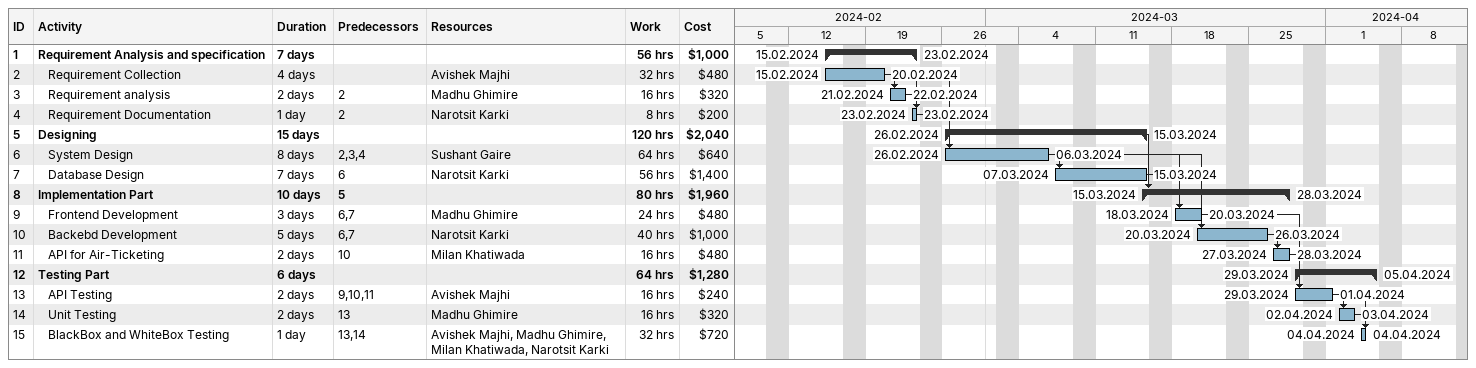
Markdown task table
| ID | Level | Task | Duration | Start | Finish | Predecessors | Resources | Work (h) | Cost ($) |
|---|---|---|---|---|---|---|---|---|---|
| 1 | 1 | **Requirement Analysis and specification** | 7d | 2024-02-15 | 2024-02-23 |  |  | 56 | 1000 |
| 2 | 2 | Requirement Collection | 4d | 2024-02-15 | 2024-02-20 |  | Avishek Majhi | 32 | 480 |
| 3 | 2 | Requirement analysis | 2d | 2024-02-21 | 2024-02-22 | 2 | Madhu Ghimire | 16 | 320 |
| 4 | 2 | Requirement Documentation | 1d | 2024-02-23 | 2024-02-23 | 2 | Narotsit Karki | 8 | 200 |
| 5 | 1 | **Designing** | 15d | 2024-02-26 | 2024-03-15 |  |  | 120 | 2040 |
| 6 | 2 | System Design | 8d | 2024-02-26 | 2024-03-06 | 2, 3, 4 | Sushant Gaire | 64 | 640 |
| 7 | 2 | Database Design | 7d | 2024-03-07 | 2024-03-15 | 6 | Narotsit Karki | 56 | 1400 |
| 8 | 1 | **Implementation Part** | 10d | 2024-03-15 | 2024-03-28 | 5 |  | 80 | 1960 |
| 9 | 2 | Frontend Development | 3d | 2024-03-18 | 2024-03-20 | 6, 7 | Madhu Ghimire | 24 | 480 |
| 10 | 2 | Backebd Development | 5d | 2024-03-20 | 2024-03-26 | 6, 7 | Narotsit Karki | 40 | 1000 |
| 11 | 2 | API for Air-Ticketing | 2d | 2024-03-27 | 2024-03-28 | 10 | Milan Khatiwada | 16 | 480 |
| 12 | 1 | **Testing Part** | 6d | 2024-03-29 | 2024-04-05 |  |  | 64 | 1280 |
| 13 | 2 | API Testing | 2d | 2024-03-29 | 2024-04-01 | 9, 10, 11 | Avishek Majhi | 16 | 240 |
| 14 | 2 | Unit Testing | 2d | 2024-04-02 | 2024-04-03 | 13 | Madhu Ghimire | 16 | 320 |
| 15 | 2 | BlackBox and WhiteBox Testing | 1d | 2024-04-04 | 2024-04-04 | 13, 14 | Avishek Majhi, Madhu Ghimire, Milan Khatiwada, Narotsit Karki | 32 | 720 |
